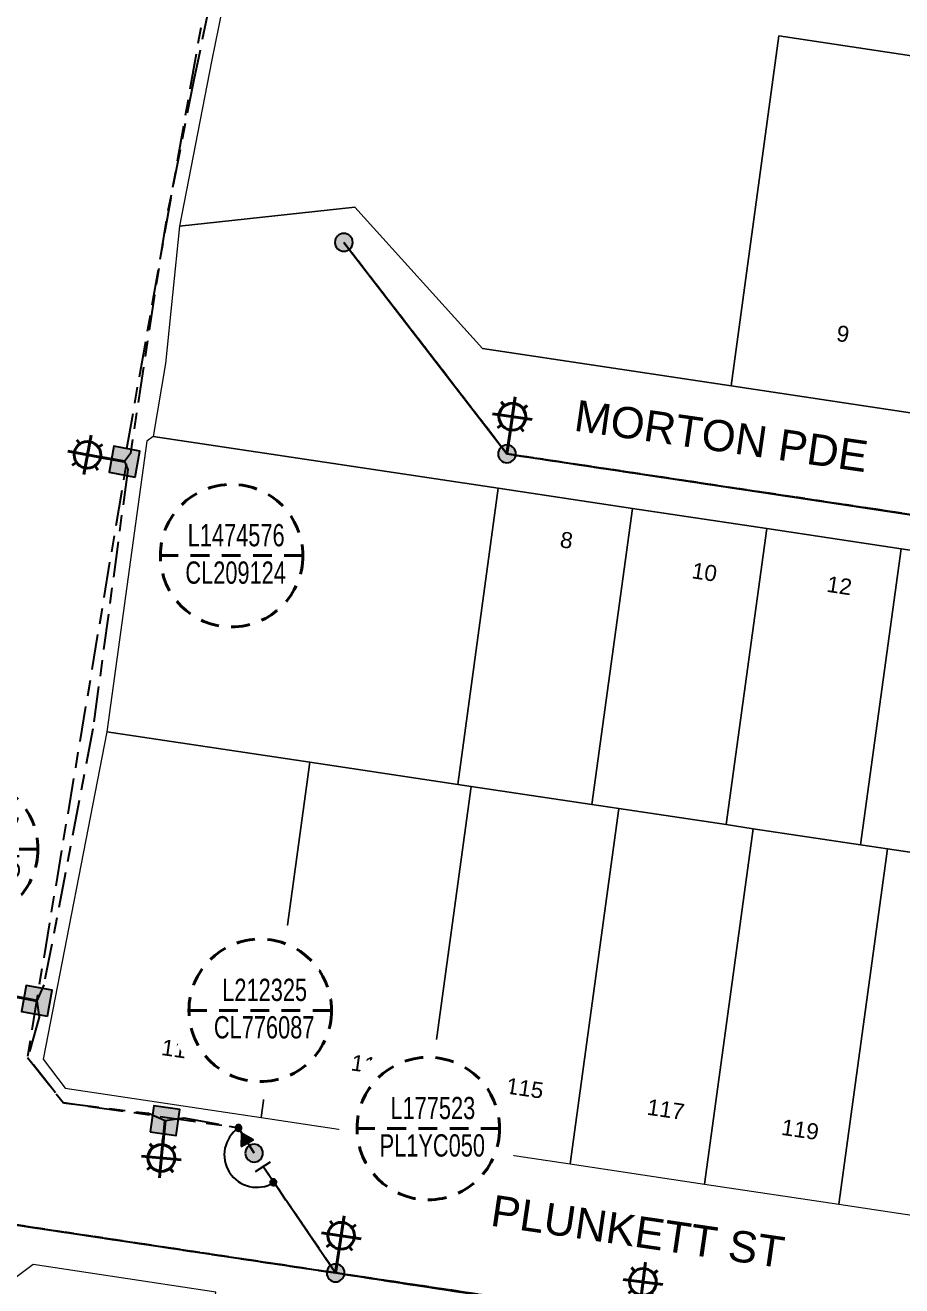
# Model space of a CAD drawing. Header units: metres. Extents: x 280834 to 281347, y 6137544 to 6138185.
# Drawn here: x 281086.9 to 281185.3, y 6137746.6 to 6137888.1 of the extents above; entities that cross this region are included whole.
import ezdxf
from ezdxf.enums import TextEntityAlignment as Align

# ---------------------------------------------------------------- set-up
doc = ezdxf.new("R2010")
doc.units = ezdxf.units.M
for name, pattern in [('Cable Exist OH', [1, 1, 0]), ('Cable Exist UG', [8.2, 4, -1.2, 1.8, -1.2]), ('Dash', [5, 3, -2])]:
    doc.linetypes.add(name, pattern=pattern)
doc.layers.get('0').update_dxf_attribs({"color": 6})
for name, color, linetype, lineweight in [('Cadastre Buildings_SP_EXT', 9, 'Continuous', 5), ('Cadastre Land Parcels_SP_EXT', 9, 'Continuous', 5), ('Cadastre Roads_SP_EXT', 9, 'Continuous', 5)]:
    doc.layers.add(name, color=color, linetype=linetype, lineweight=lineweight)
for name, color, linetype in [('Equip_SL_EXT', 7, 'Continuous'), ('Equip_SP_SL_EXT', 7, 'Continuous'), ('Equip_SP_SL_NEW', 2, 'Continuous'), ('Mains_HV_EXT', 7, 'Continuous'), ('Mains_LV_EXT', 7, 'Continuous'), ('Mains_SL_EXT', 7, 'Continuous'), ('Mains_SL_NEW_Hardwired', 2, 'Continuous'), ('OH_Details_SP_MISC', 7, 'Continuous'), ('SupportsOH_SP_TR_HV_LV_SL_EXT', 7, 'Continuous'), ('SupportsUG_SP_LV_SL_EXT', 7, 'Continuous'), ('UG_Details_SP_MISC', 7, 'Continuous')]:
    doc.layers.add(name, color=color, linetype=linetype)
doc.styles.add('COLUMN_LABEL', font='arial.ttf')
doc.styles.add('iecARIAL', font='arial.ttf', dxfattribs={"height": 2})
doc.styles.add('POLE_LABEL', font='arial.ttf')
doc.styles.get("Standard").update_dxf_attribs({"font": 'arial.ttf'})

# ---------------------------------------------------------------- blocks, each defined once
blk = doc.blocks.new('COLUMN_EXT')
blk.add_hatch(color=256).paths.add_polyline_path([(-1.49, 1.48), (-1.49, -1.49), (1.48, -1.49), (1.48, 1.48)])
blk.add_lwpolyline([(-1.49, -1.49), (1.48, -1.49), (1.48, 1.48), (-1.49, 1.48)], close=True)
for tag, height, style, flags, p in [('ASSET_NUM', 2.5, 'COLUMN_LABEL', 8, (2, 2)), ('STRUCTURE_PLANT_NUMBER', 0.2, 'POLE_LABEL', 9, (1.81, 0.03)), ('STREET_CODE', 0.2, 'COLUMN_LABEL', 9, (1.81, -0.2))]:
    blk.add_attdef(tag, text='', height=height, dxfattribs=dict(style=style, flags=flags)).set_placement(p, align=Align.MIDDLE_LEFT)
at = {"flags": 9}
for tag, p in [('COLUMN_TYPE', (1.81, -0.4)), ('OWNED_BY', (1.81, -0.6)), ('STATE', (1.81, -0.8)), ('USAGE', (1.81, -1)), ('LEGEND', (1.81, -1.2)), ('LOCATION', (1.81, -1.4)), ('STREETNAME', (1.81, -1.6)), ('SUBURB', (1.81, -1.8)), ('NOTES', (1.81, -2))]:
    blk.add_attdef(tag, text='', height=0.2, dxfattribs=at).set_placement(p, align=Align.MIDDLE_LEFT)
at = {"flags": 1}
blk.add_attdef('Z', (1.81, -2.35), '', height=0.2, dxfattribs=at)
blk = doc.blocks.new('SL_LANTERN_EXT')
at = {"lineweight": 40}
for p, q in [((-1.46, 5.68), (-1.06, 5.28)), ((0, 1.97), (0, 6.47)), ((1.46, 5.68), (1.06, 5.28)), ((-2.25, 4.22), (2.25, 4.22)), ((-1.46, 2.76), (-1.06, 3.16)), ((1.46, 2.76), (1.06, 3.16)), ((0, 0), (0, 2.72))]:
    blk.add_line(p, q, dxfattribs=at)
blk.add_circle((0, 4.22), 1.5, dxfattribs=at)
at = {"style": 'iecARIAL', "flags": 8}
blk.add_attdef('ASSET_NUM', (1.5, 1.5), '', height=2.5, dxfattribs=at)
for tag, p, height, flags in [('CONSTRUCTED_VOLTAGE', (0.98, -0.65), 0.2, 9), ('CONTROL_TYPE', (0.98, -0.85), 0.2, 9), ('LANTERN_PURPOSE', (0.98, -1.05), 0.2, 9), ('LANTERN_TYPE', (0.98, -1.25), 0.2, 9), ('NO_PHASES', (0.98, -1.45), 0.2, 9), ('LNUMBER', (2.18, -3.25), 2.5, 8), ('OPERATING_VOLTAGE', (0.98, -1.65), 0.2, 9), ('ORIENTATION', (0.98, -1.85), 0.2, 9), ('OWNED_BY', (0.98, -2.05), 0.2, 9), ('STATE', (0.98, -2.25), 0.2, 9), ('USAGE', (0.98, -2.45), 0.2, 9), ('CEXIST', (0.98, -2.65), 0.2, 9), ('CNEW', (0.98, -2.85), 0.2, 9), ('CNUMBER', (0.98, -3.05), 0.2, 9), ('CREMOVE', (0.98, -3.25), 0.2, 9), ('CREPLACE', (0.98, -3.45), 0.2, 9), ('LKINGHEIGHT', (0.98, -3.65), 0.2, 9), ('LBRACKET', (0.98, -3.85), 0.2, 9), ('LBRACKETVOCAB', (0.98, -4.05), 0.2, 9), ('LCATEGORY', (0.98, -4.25), 0.2, 9), ('LCHARGE1', (0.98, -4.45), 0.2, 9), ('LCHARGE1PERCENT', (0.98, -4.65), 0.2, 9), ('LCHARGE2', (0.98, -4.85), 0.2, 9), ('LCHARGE2PERCENT', (0.98, -5.05), 0.2, 9), ('LCHARGE3', (0.98, -5.25), 0.2, 9), ('LCHARGE3PERCENT', (0.98, -5.45), 0.2, 9), ('LEXIST', (0.98, -5.65), 0.2, 9), ('LLAMP', (0.98, -5.85), 0.2, 9), ('LLAMPVOCAB', (0.98, -6.05), 0.2, 9), ('LMAST', (0.98, -6.25), 0.2, 9), ('LMASTVOCAB', (0.98, -6.45), 0.2, 9), ('LNEW', (0.98, -6.65), 0.2, 9), ('LANTNUMBER', (0.98, -6.85), 0.2, 9), ('LOUTREACH', (0.98, -7.25), 0.2, 9), ('LOUTREACHVOCAB', (0.98, -7.45), 0.2, 9), ('LRATECODE', (0.98, -7.65), 0.2, 9), ('LREMOVE', (0.98, -7.85), 0.2, 9), ('LREPLACE', (0.98, -8.05), 0.2, 9), ('LTYPE', (0.98, -8.25), 0.2, 9), ('LTYPEVOCAB', (0.98, -8.45), 0.2, 9), ('LEGEND', (0.98, -8.65), 0.2, 9), ('STREETNAME', (0.98, -9.25), 0.2, 9), ('SUBURB', (0.98, -9.45), 0.2, 1), ('LOCATION', (0.98, -8.85), 0.2, 9), ('NOTES', (0.98, -9.05), 0.2, 9)]:
    blk.add_attdef(tag, p, '', height=height, dxfattribs=dict(flags=flags))
blk = doc.blocks.new('POLE_EXT')
blk.add_hatch(color=256).paths.add_polyline_path([(-1, 0, 1), (1, 0, 1)])
blk.add_lwpolyline([(-1, 0, 1), (1, 0, 1)], format="xyb", close=True)
for tag, height, flags, p in [('pNumber', 2.5, 8, (-17.84, 2.07)), ('OWNED_BY', 0.2, 9, (1.35, -0.4)), ('SPECIAL_USE', 0.2, 9, (1.35, -0.8)), ('STATE', 0.2, 9, (1.35, -1)), ('cLV', 0.2, 9, (1.35, -1.4)), ('PARENT', 0.2, 9, (1.35, -0.6)), ('USAGE', 0.2, 9, (1.35, -1.2)), ('hDepth', 0.2, 9, (1.35, -1.6)), ('hDia', 0.2, 9, (1.35, -1.8)), ('cHV', 0.2, 9, (1.35, -2)), ('LBRACKET', 0.2, 9, (1.35, -2.2)), ('LExisting', 0.2, 9, (1.35, -2.4)), ('LANTNUMBER', 0.2, 9, (1.35, -2.6)), ('LOther', 0.2, 9, (1.35, -2.8)), ('cLinedev', 0.2, 9, (1.35, -3.4)), ('pExisting', 0.2, 9, (1.35, -3.8)), ('LRemove', 0.2, 9, (1.35, -3)), ('LEGEND', 0.2, 9, (1.35, -3.2)), ('LOCATION', 0.2, 9, (1.35, -3.6)), ('PFNUMBER', 0.2, 9, (1.35, -4)), ('NEWPFNUMBER', 0.2, 9, (1.35, -4.2)), ('pFooting', 0.2, 9, (1.35, -4.4)), ('pNew', 0.2, 9, (1.35, -4.6)), ('pRelocate', 0.2, 9, (1.35, -5)), ('pRemove', 0.2, 9, (1.35, -5.2)), ('pReplace', 0.2, 9, (1.35, -5.4)), ('pStay', 0.2, 9, (1.35, -5.6)), ('pType', 0.2, 9, (1.35, -5.8)), ('cspan', 0.2, 9, (1.35, -6)), ('STREETNAME', 0.2, 9, (1.35, -6.2)), ('SUBURB', 0.2, 9, (1.35, -6.4)), ('OPERATED_BY', 0.2, 9, (1.36, -7.01)), ('NOTES', 0.2, 9, (1.35, -6.6)), ('MAINTAINED_BY', 0.2, 9, (1.36, -6.81))]:
    blk.add_attdef(tag, text='', height=height, dxfattribs=dict(flags=flags)).set_placement(p, align=Align.MIDDLE_LEFT)
at = {"style": 'POLE_LABEL'}
for tag, height, flags, p in [('ASSET_NUM', 2.5, 8, (2, 2)), ('STRUCTURE_PLANT_NUMBER', 0.2, 9, (1.35, 0.03)), ('STREET_CODE', 0.2, 9, (1.35, -0.2))]:
    blk.add_attdef(tag, text='', height=height, dxfattribs=dict(at, flags=flags)).set_placement(p, align=Align.MIDDLE_LEFT)
at = {"flags": 1}
blk.add_attdef('Z', (1.35, -7.33), '', height=0.2, dxfattribs=at)
blk = doc.blocks.new('HV_End Shackle_NEW')
for tag, flags, p in [('CONNECTOR_TYPE', 9, (1.5, 0)), ('CONSTRUCTED_VOLTAGE', 9, (1.5, -0.2)), ('OPERATING_VOLTAGE', 9, (1.5, -0.6)), ('ORIENTATION', 9, (1.5, -0.8)), ('OWNED_BY', 9, (1.5, -1)), ('OPERATED_BY', 9, (1.5, -1.2)), ('NO_PHASES', 9, (1.5, -0.4)), ('MAINTAINED_BY', 9, (1.5, -1.4)), ('STATE', 9, (1.5, -1.6)), ('Z', 1, (1.5, -2.2)), ('USAGE', 9, (1.5, -1.8)), ('NOTES', 9, (1.5, -2))]:
    blk.add_attdef(tag, text='', height=0.2, dxfattribs=dict(flags=flags)).set_placement(p, align=Align.MIDDLE_LEFT)
blk.add_wipeout([(-0.25, 0), (-0.25, 1.81), (0.25, 1.82), (0.25, 0)])
blk.add_line((1, 1.81), (-1, 1.81))
blk = doc.blocks.new('UGOH_NEW')
blk.add_hatch(color=256).paths.add_polyline_path([(-0.75, 1.7), (0.75, 1.7), (0, 3)])
at = {"color": 1}
blk.add_lwpolyline([(-0.75, 1.7), (0.75, 1.7), (0, 3)], close=True, dxfattribs=at)
for tag, flags, p in [('CONSTRUCTED_VOLTAGE', 9, (1.5, 0)), ('OPERATING_VOLTAGE', 9, (1.5, -0.2)), ('ORIENTATION', 9, (1.5, -0.4)), ('STATE', 9, (1.5, -0.6)), ('OWNED_BY', 9, (1.5, -1)), ('OPERATED_BY', 9, (1.5, -1.2)), ('USAGE', 9, (1.5, -0.8)), ('MAINTAINED_BY', 9, (1.5, -1.4)), ('ACTUAL_STATUS', 9, (1.5, -1.6)), ('TYPE', 1, (1.5, -2)), ('NUMBER_OF_PHASES', 9, (1.5, -1.8))]:
    blk.add_attdef(tag, text='', height=0.2, dxfattribs=dict(flags=flags)).set_placement(p, align=Align.MIDDLE_LEFT)
blk = doc.blocks.new('BOND POINT')
blk.add_hatch(color=256).paths.add_polyline_path([(-1, 0, 1), (1, 0, 1)])
blk.add_lwpolyline([(-1, 0, 1), (1, 0, 1)], format="xyb", close=True)
blk = doc.blocks.new('SLANTERN_NUM_EXT')
blk.add_wipeout([(-0.31, 10), (-0.94, 9.96), (-1.57, 9.88), (-2.18, 9.76), (-2.79, 9.61), (-3.39, 9.41), (-3.97, 9.18), (-4.54, 8.91), (-5.09, 8.61), (-5.62, 8.27), (-6.13, 7.91), (-6.62, 7.5), (-7.07, 7.07), (-7.5, 6.62), (-7.91, 6.13), (-8.27, 5.62), (-8.61, 5.09), (-8.91, 4.54), (-9.18, 3.97), (-9.41, 3.39), (-9.61, 2.79), (-9.76, 2.18), (-9.88, 1.57), (-9.96, 0.94), (-10, 0.31), (-10, -0.31), (-9.96, -0.94), (-9.88, -1.57), (-9.76, -2.18), (-9.61, -2.79), (-9.41, -3.39), (-9.18, -3.97), (-8.91, -4.54), (-8.61, -5.09), (-8.27, -5.62), (-7.91, -6.13), (-7.5, -6.62), (-7.07, -7.07), (-6.62, -7.5), (-6.13, -7.91), (-5.62, -8.27), (-5.09, -8.61), (-4.54, -8.91), (-3.97, -9.18), (-3.39, -9.41), (-2.79, -9.61), (-2.18, -9.76), (-1.57, -9.88), (-0.94, -9.96), (-0.31, -10), (0.31, -10), (0.94, -9.96), (1.57, -9.88), (2.18, -9.76), (2.79, -9.61), (3.39, -9.41), (3.97, -9.18), (4.54, -8.91), (5.09, -8.61), (5.62, -8.27), (6.13, -7.91), (6.62, -7.5), (7.07, -7.07), (7.5, -6.62), (7.91, -6.13), (8.27, -5.62), (8.61, -5.09), (8.91, -4.54), (9.18, -3.97), (9.41, -3.39), (9.61, -2.79), (9.76, -2.18), (9.88, -1.57), (9.96, -0.94), (10, -0.31), (10, 0.31), (9.96, 0.94), (9.88, 1.57), (9.76, 2.18), (9.61, 2.79), (9.41, 3.39), (9.18, 3.97), (8.91, 4.54), (8.61, 5.09), (8.27, 5.62), (7.91, 6.13), (7.5, 6.62), (7.07, 7.07), (6.62, 7.5), (6.13, 7.91), (5.62, 8.27), (5.09, 8.61), (4.54, 8.91), (3.97, 9.18), (3.39, 9.41), (2.79, 9.61), (2.18, 9.76), (1.57, 9.88), (0.94, 9.96), (0.31, 10)])
at = {"linetype": 'Dash', "lineweight": 40, "ltscale": 0.7}
blk.add_line((8, 0), (-8, 0), dxfattribs=at)
blk.add_circle((0, 0), 8, dxfattribs=at)
at = {"lineweight": 40, "width": 0.7}
for tag, p in [('SNUMBER', (0.51, 1.05)), ('CNUMBER', (0.44, -3.15))]:
    blk.add_attdef(tag, text='', height=2.5, dxfattribs=at).set_placement(p, align=Align.CENTER)
at = {"lineweight": 40, "flags": 1}
blk.add_attdef('Z', (0, 0), '', height=0.2, dxfattribs=at)

msp = doc.modelspace()

# ---------------------------------------------------------------- linework, layer by layer
at = {"layer": 'Cadastre Buildings_SP_EXT', "linetype": 'Continuous'}
msp.add_lwpolyline([(281139.97, 6137836.15), (281101.25, 6137841.96), (281100.55, 6137841.43), (281096.07, 6137808.82), (281118.84, 6137805.41), (281135.43, 6137802.92), (281139.97, 6137836.15)], close=True, dxfattribs=at)
at = {"layer": 'Cadastre Land Parcels_SP_EXT', "linetype": 'Continuous'}
msp.add_lwpolyline([(281127.91, 6137988.19), (281124.47, 6137968.36), (281123.23, 6137962.3), (281116.98, 6137929.21), (281111.39, 6137901.67), (281116.49, 6137900.64), (281115.83, 6137897.4), (281121.03, 6137896.31), (281121.43, 6137895.89), (281121.14, 6137893.74), (281115.33, 6137894.95), (281114.19, 6137889.33), (281109.04, 6137890.1), (281107.81, 6137884.05), (281104.22, 6137865.58), (281123.88, 6137867.7), (281138.2, 6137851.83), (281166.1, 6137847.65), (281171.46, 6137886.92), (281192.57, 6137883.75)], dxfattribs=at)
for points in [[(281191.74, 6137877.71), (281192.57, 6137883.75), (281171.46, 6137886.92), (281166.1, 6137847.65), (281187.2, 6137844.48), (281191.74, 6137877.71)], [(281155.03, 6137833.89), (281139.97, 6137836.15), (281135.43, 6137802.92), (281136.93, 6137802.7), (281150.49, 6137800.67), (281155.03, 6137833.89)], [(281170.11, 6137831.63), (281155.03, 6137833.89), (281150.49, 6137800.67), (281153.51, 6137800.21), (281165.57, 6137798.41), (281170.11, 6137831.63)], [(281185.18, 6137829.37), (281170.11, 6137831.63), (281165.57, 6137798.41), (281168.59, 6137797.95), (281180.64, 6137796.14), (281185.18, 6137829.37)], [(281200.25, 6137827.11), (281185.18, 6137829.37), (281180.64, 6137796.14), (281183.66, 6137795.69), (281195.72, 6137793.88), (281200.25, 6137827.11)], [(281118.84, 6137805.41), (281096.07, 6137808.82), (281088.93, 6137772.09), (281091.38, 6137768.83), (281113.39, 6137765.53), (281118.84, 6137805.41)], [(281135.43, 6137802.92), (281118.84, 6137805.41), (281113.39, 6137765.53), (281131.48, 6137762.82), (281136.93, 6137802.7), (281135.43, 6137802.92)], [(281150.49, 6137800.67), (281136.93, 6137802.7), (281131.48, 6137762.82), (281148.06, 6137760.33), (281153.51, 6137800.21), (281150.49, 6137800.67)], [(281165.57, 6137798.41), (281153.51, 6137800.21), (281148.06, 6137760.33), (281163.14, 6137758.07), (281168.59, 6137797.95), (281165.57, 6137798.41)], [(281183.66, 6137795.69), (281180.64, 6137796.14), (281168.59, 6137797.95), (281163.14, 6137758.07), (281178.21, 6137755.81), (281183.66, 6137795.69)], [(281198.73, 6137793.43), (281195.72, 6137793.88), (281183.66, 6137795.69), (281178.21, 6137755.81), (281189.62, 6137754.1), (281193.29, 6137753.55), (281198.73, 6137793.43)], [(281108.28, 6137745.95), (281087.78, 6137749.02), (281085.38, 6137747.23), (281085.23, 6137746.55), (281080.19, 6137709.47), (281102.8, 6137706.08), (281108.28, 6137745.95)]]:
    msp.add_lwpolyline(points, close=True, dxfattribs=at)
at = {"layer": 'Cadastre Roads_SP_EXT', "linetype": 'Continuous'}
msp.add_lwpolyline([(281187.2, 6137844.48), (281166.1, 6137847.65), (281166.1, 6137847.65), (281138.2, 6137851.83), (281123.88, 6137867.7), (281104.22, 6137865.58), (281102.64, 6137850.15), (281101.25, 6137841.96), (281139.97, 6137836.15), (281155.03, 6137833.89), (281170.11, 6137831.63), (281185.18, 6137829.37), (281200.25, 6137827.11)], dxfattribs=at)
at = {"layer": 'Mains_HV_EXT', "linetype": 'Cable Exist OH'}
msp.add_lwpolyline([(281244.29, 6137729.75), (281121.73, 6137748.09), (281081.96, 6137754.07), (281059.91, 6137757.86)], dxfattribs=at)
at = {"layer": 'Mains_LV_EXT', "linetype": 'Cable Exist OH'}
for points in [[(281140.96, 6137840.01), (281122.65, 6137863.75)], [(281186.35, 6137833.19), (281140.96, 6137840.01)], [(281081.78, 6137754.1), (281121.73, 6137748.09)], [(281121.73, 6137748.09), (281155.85, 6137742.86)]]:
    msp.add_lwpolyline(points, dxfattribs=at)
at = {"layer": 'Mains_SL_EXT', "linetype": 'Cable Exist UG'}
for points in [[(281108.63, 6137898.55), (281108.91, 6137897.18), (281108.91, 6137897.18), (281107.57, 6137890.42), (281106.33, 6137884.41), (281105.85, 6137882.19), (281102.66, 6137865.96), (281098.9, 6137841.37), (281098.9, 6137841.37), (281098.71, 6137840.04), (281098.03, 6137839.14)], [(281098.03, 6137839.14), (281098.41, 6137838.27), (281098.41, 6137838.27), (281094.5, 6137809.15), (281088.99, 6137780.42), (281088.2, 6137778.63)], [(281088.2, 6137778.63), (281088.45, 6137776.79), (281087.17, 6137772.27), (281091.18, 6137767.17), (281100.72, 6137766.01), (281102.59, 6137765.19)], [(281102.59, 6137765.19), (281104.68, 6137765.51), (281110.83, 6137764.36), (281112.58, 6137761.53)]]:
    msp.add_lwpolyline(points, dxfattribs=at)
at = {"layer": 'Mains_SL_EXT', "linetype": 'Cable Exist OH'}
for points in [[(281140.96, 6137840.01), (281186.35, 6137833.19), (281216.5, 6137828.68)], [(281121.73, 6137748.09), (281112.58, 6137761.53)], [(281155.72, 6137742.88), (281121.73, 6137748.09)]]:
    msp.add_lwpolyline(points, dxfattribs=at)
at = {"layer": 'OH_Details_SP_MISC', "color": 7, "linetype": 'Continuous', "flags": 128}
for points in [[(281122.65, 6137863.75), (281140.96, 6137840.01), (281186.35, 6137833.19), (281216.5, 6137828.68), (281280.92, 6137818.99)], [(280925.62, 6137777.19), (280973.37, 6137769.98), (281012.04, 6137764.2), (281059.58, 6137757.79), (281081.78, 6137754.1), (281121.73, 6137748.09), (281155.85, 6137742.86), (281190.98, 6137737.73), (281221.91, 6137733.09), (281244.23, 6137729.76)], [(281112.58, 6137761.53), (281121.71, 6137748.09)]]:
    msp.add_lwpolyline(points, dxfattribs=at)
at = {"layer": 'UG_Details_SP_MISC', "color": 7, "linetype": 'Cable Exist UG', "flags": 128}
for points in [[(281098.3, 6137840.6), (281108.26, 6137897.11)], [(281112.58, 6137761.53), (281110.83, 6137764.36), (281091.18, 6137767.17), (281087.17, 6137772.27), (281088.2, 6137778.63), (281098.37, 6137839.59)]]:
    msp.add_lwpolyline(points, dxfattribs=at)

# ---------------------------------------------------------------- block references
at = {"layer": 'Equip_SP_SL_EXT'}
for p, rotation in [((281140.96, 6137840.01), 351.7978914982926), ((281098.03, 6137839.14), 79.58001800900216), ((281088.2, 6137778.63), 79.29790443197571), ((281102.59, 6137765.19), 174.3444584752576), ((281121.73, 6137748.09), 351.4662922255313), ((281155.71, 6137742.89), 353.0908689486066)]:
    msp.add_blockref('SL_LANTERN_EXT', p, dxfattribs=dict(at, rotation=rotation))
at = {"layer": 'Mains_SL_NEW_Hardwired', "linetype": 'Continuous', "xscale": 0.35, "yscale": 0.35, "zscale": 0.35, "rotation": 59.49898288931949}
for p in [(281110.83, 6137764.36), (281114.74, 6137758.26)]:
    msp.add_blockref('BOND POINT', p, dxfattribs=at)
at = {"layer": 'SupportsOH_SP_TR_HV_LV_SL_EXT'}
for p in [(281122.65, 6137863.75), (281140.96, 6137840.01), (281121.73, 6137748.09)]:
    msp.add_blockref('POLE_EXT', p, dxfattribs=at)
at = {"layer": 'SupportsUG_SP_LV_SL_EXT'}
for p, rotation in [((281098.03, 6137839.14), 79.54400359026644), ((281088.2, 6137778.63), 79.54400362306312), ((281102.59, 6137765.19), 352.0180764494881)]:
    msp.add_blockref('COLUMN_EXT', p, dxfattribs=dict(at, rotation=rotation))

# ---------------------------------------------------------------- texts
at = {"layer": 'Cadastre Land Parcels_SP_EXT'}
for s, rotation, p in [('9', 351.4161, (281177.84, 6137852.7)), ('8', 351.3714, (281146.82, 6137829.55)), ('10', 351.372, (281161.61, 6137826.07)), ('12', 351.3723, (281176.75, 6137824.55)), ('111', 351.7, (281102.09, 6137772.56)), ('113', 351.6988, (281123.37, 6137770.84)), ('115', 351.6986, (281140.76, 6137768.24)), ('117', 351.6984, (281156.58, 6137765.86)), ('119', 351.6989, (281171.66, 6137763.6))]:
    msp.add_text(s, height=1.8, rotation=rotation, dxfattribs=at).set_placement(p)
at = {"layer": 'Cadastre Roads_SP_EXT'}
for s, rotation, p in [('MORTON PDE', 351.877, (281148.36, 6137842.63)), ('PLUNKETT ST', 351.6989, (281138.99, 6137753.41))]:
    msp.add_text(s, height=3.5, rotation=rotation, dxfattribs=at).set_placement(p)

# ---------------------------------------------------------------- next in the draw order: block references
at = {"layer": 'Equip_SL_EXT'}
ref = msp.add_blockref('SLANTERN_NUM_EXT', (281110.06, 6137828.59), dxfattribs=at)
ref.add_attrib('SNUMBER', 'L1474576', dxfattribs={"layer": '0', "lineweight": 40, "height": 2.5, "width": 0.7}).set_placement((281110.57, 6137829.64), align=Align.CENTER)
ref.add_attrib('CNUMBER', 'CL209124', dxfattribs={"lineweight": 40, "height": 2.5, "width": 0.7}).set_placement((281110.51, 6137825.44), align=Align.CENTER)
ref = msp.add_blockref('SLANTERN_NUM_EXT', (281080.33, 6137795.66), dxfattribs=at)
ref.add_attrib('SNUMBER', 'L1474577', dxfattribs={"layer": '0', "lineweight": 40, "height": 2.5, "width": 0.7}).set_placement((281080.84, 6137796.71), align=Align.CENTER)
ref.add_attrib('CNUMBER', 'CL209125', dxfattribs={"lineweight": 40, "height": 2.5, "width": 0.7}).set_placement((281080.78, 6137792.51), align=Align.CENTER)
ref = msp.add_blockref('SLANTERN_NUM_EXT', (281113.27, 6137777.56), dxfattribs=at)
ref.add_attrib('SNUMBER', 'L212325', dxfattribs={"layer": '0', "lineweight": 40, "height": 2.5, "width": 0.7}).set_placement((281113.77, 6137778.61), align=Align.CENTER)
ref.add_attrib('CNUMBER', 'CL776087', dxfattribs={"lineweight": 40, "height": 2.5, "width": 0.7}).set_placement((281113.71, 6137774.41), align=Align.CENTER)
at = {"layer": 'Equip_SL_EXT', "rotation": 213.483356855298}
msp.add_blockref('HV_End Shackle_NEW', (281112.58, 6137761.53), dxfattribs=at)

# ---------------------------------------------------------------- next in the draw order: linework, layer by layer
at = {"layer": 'Mains_SL_NEW_Hardwired', "color": 7, "linetype": 'Continuous'}
msp.add_arc((281112.89, 6137761.35), 3.65, 124.3993, 300.9406, dxfattribs=at)

# ---------------------------------------------------------------- next in the draw order: block references
at = {"layer": 'Equip_SL_EXT'}
ref = msp.add_blockref('SLANTERN_NUM_EXT', (281132.13, 6137764.3), dxfattribs=at)
ref.add_attrib('SNUMBER', 'L177523', dxfattribs={"layer": '0', "lineweight": 40, "height": 2.5, "width": 0.7}).set_placement((281132.64, 6137765.35), align=Align.CENTER)
ref.add_attrib('CNUMBER', 'PL1YC050', dxfattribs={"lineweight": 40, "height": 2.5, "width": 0.7}).set_placement((281132.58, 6137761.15), align=Align.CENTER)
at = {"layer": 'Equip_SP_SL_NEW', "linetype": 'Continuous', "rotation": 28.6507720160775}
msp.add_blockref('UGOH_NEW', (281112.62, 6137761.16), dxfattribs=at)
at = {"layer": 'SupportsOH_SP_TR_HV_LV_SL_EXT'}
msp.add_blockref('POLE_EXT', (281112.58, 6137761.53), dxfattribs=at)

doc.saveas('drawing.dxf')
